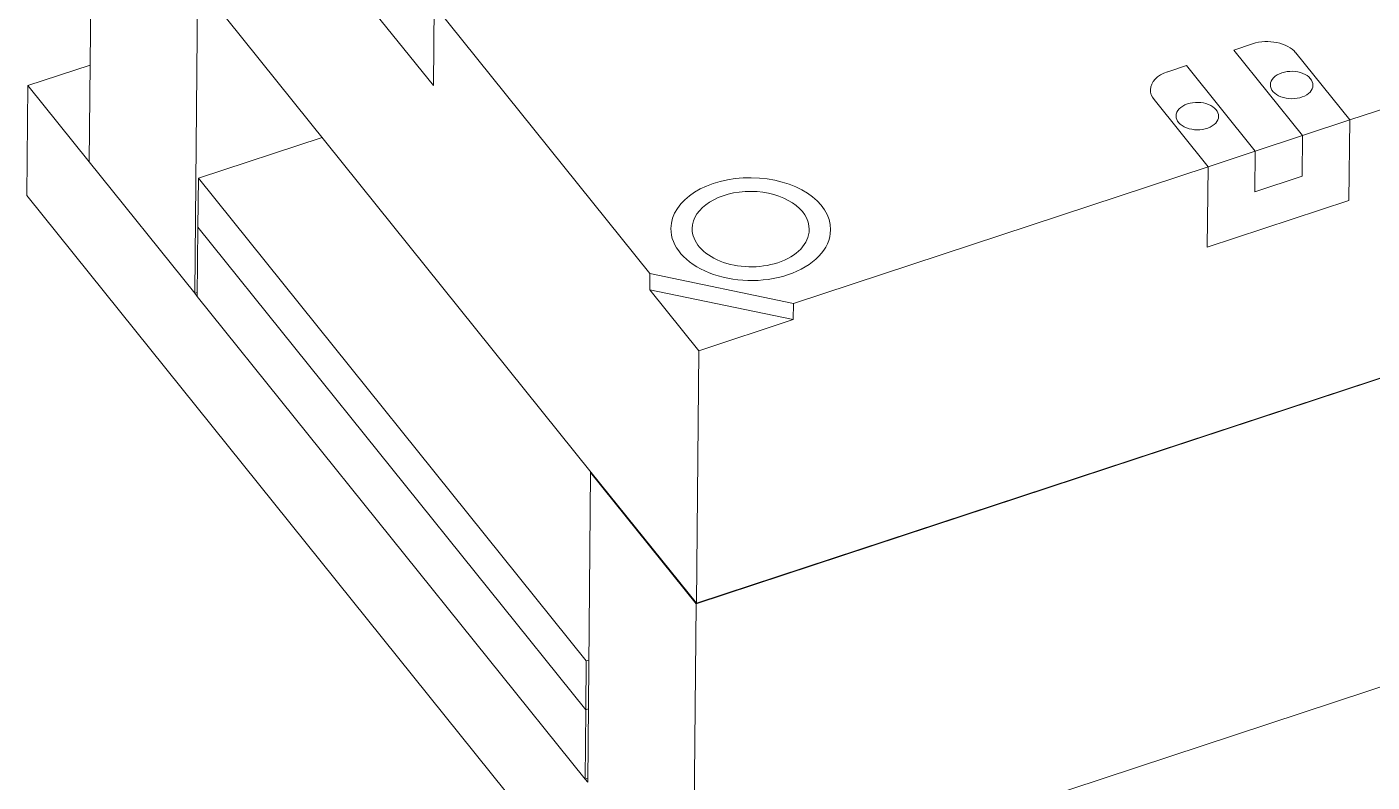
# Model space of a CAD drawing. Header units: millimetres. Extents: x 0 to 1189, y 0 to 841.
# Drawn here: x 767.9 to 1020.7, y 179.3 to 321.1 of the extents above; entities that cross this region are included whole.
import ezdxf

# ---------------------------------------------------------------- set-up
doc = ezdxf.new("R2010")
doc.units = ezdxf.units.MM
doc.linetypes.add('________________', pattern=[0])

# ---------------------------------------------------------------- blocks, each defined once
blk = doc.blocks.new('D_FRAME_VIEW@1491')
at = {"color": 253, "linetype": '________________', "lineweight": 9, "true_color": 0xbeb69e}
for p, q in [((779.59, 295.76), (780.13, 353.9)), ((780.34, 353.85), (873.93, 237.44)), ((799.43, 271.08), (799.97, 329.22)), ((1094.4, 329.32), (1016.47, 303.64)), ((844.27, 310.09), (830.43, 327.3)), ((844.27, 310.09), (830.43, 327.3)), ((844.41, 325.24), (844.27, 310.09)), ((844.41, 325.24), (844.27, 310.09)), ((884.94, 274.82), (844.41, 325.24)), ((998.23, 317.95), (994.68, 316.78)), ((998.23, 317.95), (994.68, 316.78)), ((1007.6, 300.72), (994.68, 316.78)), ((1007.6, 300.72), (994.68, 316.78)), ((1016.47, 303.64), (1006.32, 316.26)), ((1016.47, 303.64), (1006.32, 316.26)), ((768.06, 310.1), (779.76, 313.96)), ((985.8, 313.86), (982.26, 312.69)), ((985.8, 313.86), (982.26, 312.69)), ((985.8, 313.86), (998.72, 297.79)), ((985.8, 313.86), (998.72, 297.79)), ((767.87, 289.45), (768.06, 310.1)), ((779.59, 295.76), (768.06, 310.1)), ((979.7, 307.49), (989.85, 294.87)), ((979.7, 307.49), (989.85, 294.87)), ((1007.6, 300.72), (1016.47, 303.64)), ((1016.47, 303.64), (1016.33, 288.49)), ((1016.47, 303.64), (1016.33, 288.49)), ((800.1, 292.69), (823.35, 300.35)), ((1007.6, 300.72), (998.72, 297.79)), ((1007.52, 293.07), (1007.6, 300.72)), ((1007.52, 293.07), (1007.6, 300.72)), ((989.85, 294.87), (998.72, 297.79)), ((998.72, 297.79), (998.65, 290.14)), ((998.72, 297.79), (998.65, 290.14)), ((799.43, 271.08), (779.59, 295.76)), ((779.59, 295.76), (799.43, 271.08)), ((989.85, 294.87), (911.91, 269.19)), ((989.85, 294.87), (989.71, 279.72)), ((989.85, 294.87), (989.71, 279.72)), ((800.02, 283.51), (800.1, 292.69)), ((873, 202.02), (800.1, 292.69)), ((998.65, 290.14), (1007.52, 293.07)), ((998.65, 290.14), (1007.52, 293.07)), ((767.87, 289.45), (904.44, 119.58)), ((1016.33, 288.49), (989.71, 279.72)), ((1016.33, 288.49), (989.71, 279.72)), ((799.89, 270.51), (800.02, 283.51)), ((800.02, 283.51), (872.92, 192.84)), ((872.92, 192.84), (800.02, 283.51)), ((1111.88, 284.63), (893.64, 212.72)), ((893.7, 212.85), (1111.68, 284.68)), ((884.94, 274.82), (884.92, 271.76)), ((884.94, 274.82), (911.91, 269.19)), ((799.43, 271.08), (799.9, 271.23)), ((799.89, 270.51), (799.43, 271.08)), ((884.92, 271.76), (894.14, 260.28)), ((911.89, 266.13), (884.92, 271.76)), ((872.79, 179.83), (799.89, 270.51)), ((799.89, 270.51), (872.79, 179.83)), ((911.91, 269.19), (911.89, 266.13)), ((894.14, 260.28), (911.89, 266.13)), ((893.7, 212.85), (894.14, 260.28)), ((873.26, 179.26), (873.8, 237.4)), ((873.8, 237.4), (873.93, 237.44)), ((893.64, 212.72), (873.8, 237.4)), ((873.93, 237.44), (893.7, 212.85)), ((893.1, 154.58), (1111.34, 226.49)), ((893.1, 154.58), (893.64, 212.72)), ((872.92, 192.84), (873, 202.02)), ((873.47, 202.17), (873, 202.02)), ((872.79, 179.83), (872.92, 192.84)), ((872.92, 192.84), (873.38, 192.99)), ((873.38, 192.99), (872.92, 192.84)), ((872.79, 179.83), (873.26, 179.99)), ((873.26, 179.26), (872.79, 179.83))]:
    blk.add_line(p, q, dxfattribs=at)
at = {"color": 253, "linetype": '________________', "lineweight": 9, "true_color": 0xbeb69e, "extrusion": (0, 0, -1)}
for centre, major_axis, start_param, end_param in [((1000.99, 314.51), (6, -0.06), 4.226811, 5.797607), ((1000.99, 314.51), (6, -0.06), 4.226811, 5.797607), ((985.02, 309.25), (6, -0.06), 3.141593, 4.226811), ((985.02, 309.25), (6, -0.06), 3.141593, 4.226811), ((985.02, 309.25), (6, -0.06), 2.656014, 3.141593), ((985.02, 309.25), (6, -0.06), 2.656014, 3.141593), ((903.9, 283.14), (15, -0.14), 3.141593, 6.283185), ((903.9, 283.14), (11, -0.1), 3.141593, 6.283185), ((903.9, 283.14), (15, -0.14), 1.085218, 3.141593), ((903.9, 283.14), (11, -0.1), 1.085218, 3.141593), ((903.9, 283.14), (11, -0.1), 0, 1.085218), ((903.9, 283.14), (15, -0.14), 0, 1.085218)]:
    blk.add_ellipse(centre, major_axis=major_axis, ratio=0.643995, start_param=start_param, end_param=end_param, dxfattribs=at)
at = {"color": 253, "linetype": '________________', "lineweight": 9, "true_color": 0xbeb69e}
for centre, major_axis, start_param, end_param in [((1005.57, 310.21), (-4, 0.04), 5.197967, 6.283185), ((1005.57, 310.21), (-4, 0.04), 5.197967, 6.283185), ((1005.57, 310.21), (-4, 0.04), 3.141593, 5.197967), ((1005.57, 310.21), (-4, 0.04), 3.141593, 5.197967), ((1005.57, 310.21), (-4, 0.04), 0, 3.141593), ((1005.57, 310.21), (-4, 0.04), 0, 3.141593), ((987.83, 304.37), (-4, 0.04), 5.197967, 6.283185), ((987.83, 304.37), (-4, 0.04), 5.197967, 6.283185), ((987.83, 304.37), (-4, 0.04), 3.141593, 5.197967), ((987.83, 304.37), (-4, 0.04), 3.141593, 5.197967), ((987.83, 304.37), (-4, 0.04), 0, 3.141593), ((987.83, 304.37), (-4, 0.04), 0, 3.141593), ((903.9, 283.14), (-15, 0.14), 3.141593, 6.283185), ((903.9, 283.14), (-15, 0.14), 0, 2.056375), ((903.9, 283.14), (-15, 0.14), 2.056375, 3.141593)]:
    blk.add_ellipse(centre, major_axis=major_axis, ratio=0.643995, start_param=start_param, end_param=end_param, dxfattribs=at)

msp = doc.modelspace()

# ---------------------------------------------------------------- block references
at = {"color": 7, "linetype": '________________', "lineweight": 20}
msp.add_blockref('D_FRAME_VIEW@1491', (0, 0), dxfattribs=at)

doc.saveas('drawing.dxf')
